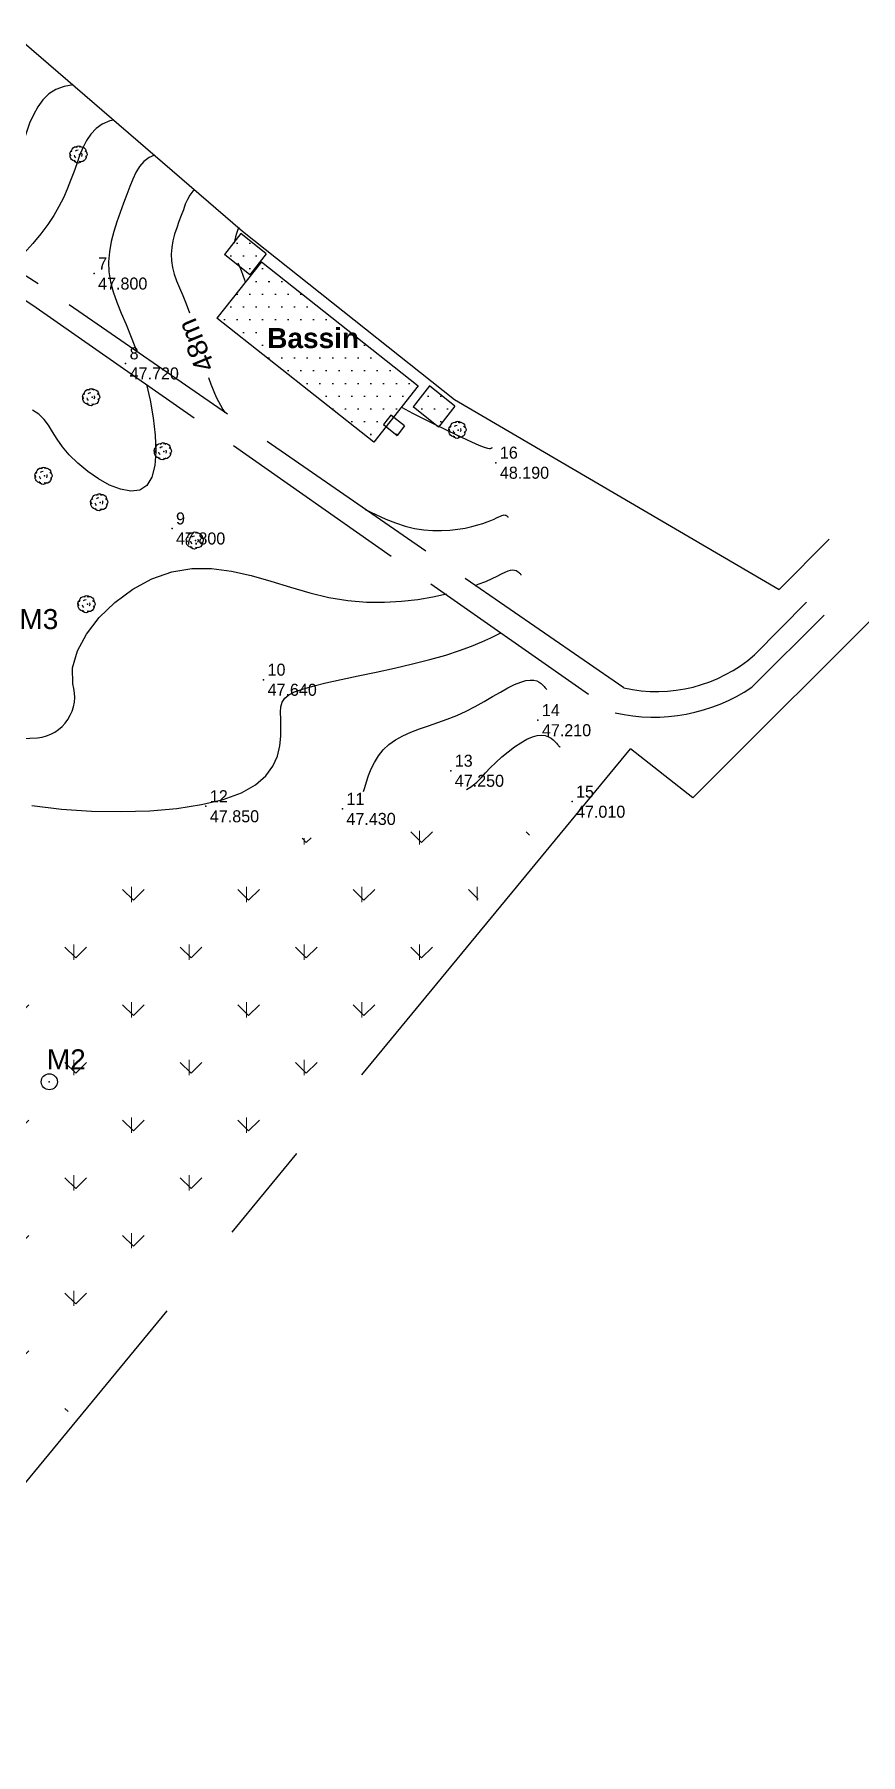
# Model space of a CAD drawing. Header units: metres. Extents: x 64 to 796628, y 142 to 671743.
# Drawn here: x 364463.9 to 364566.9, y 376238.2 to 376452.4 of the extents above; entities that cross this region are included whole.
import ezdxf
from ezdxf.enums import TextEntityAlignment as Align

# ---------------------------------------------------------------- set-up
doc = ezdxf.new("R2010")
doc.units = ezdxf.units.M
doc.header["$LTSCALE"] = 2
doc.linetypes.add('ACAD_ISO02W100', pattern=[15, 12, -3])
doc.linetypes.add('AXES', pattern=[50.8, 31.75, -6.35, 6.35, -6.35])
for name, color, linetype in [('Arbres', 100, 'Continuous'), ('bassin', 4, 'Continuous'), ('CN_01_00', 32, 'Continuous'), ('CN_02_00', 26, 'Continuous'), ('piste', 7, 'ACAD_ISO02W100'), ('pointopo', 1, 'Continuous'), ('TopoAlt', 32, 'Continuous'), ('TOPOJIS', 32, 'Continuous'), ('TopoMat', 7, 'Continuous'), ('toponymie', 7, 'Continuous')]:
    doc.layers.add(name, color=color, linetype=linetype)
doc.layers.add('Espace Vert', color=3, linetype='Continuous', lineweight=5)
doc.layers.add('limite zone', color=7, linetype='AXES', lineweight=25)

# ---------------------------------------------------------------- blocks, each defined once
blk = doc.blocks.new('A$C79051592')
blk.add_point((0, 0))
blk = doc.blocks.new('ARBRE')
blk.add_point((364420.31, 376331.7))
at = {"layer": 'Arbres'}
for p, q in [((364419.34, 376332.21), (364419.41, 376332.39)), ((364419.41, 376332.39), (364419.54, 376332.54)), ((364419.54, 376332.54), (364419.71, 376332.65)), ((364419.71, 376332.65), (364419.89, 376332.67)), ((364419.84, 376332.16), (364419.99, 376332.25)), ((364419.88, 376332.6), (364420.03, 376332.74)), ((364419.89, 376332.67), (364420.09, 376332.67)), ((364419.99, 376332.25), (364420.16, 376332.29)), ((364420.03, 376332.74), (364420.22, 376332.79)), ((364420.22, 376332.79), (364420.41, 376332.74)), ((364420.3, 376332.65), (364420.46, 376332.69)), ((364420.41, 376332.74), (364420.55, 376332.57)), ((364420.46, 376332.69), (364420.64, 376332.66)), ((364420.64, 376332.66), (364420.81, 376332.6)), ((364420.81, 376332.6), (364420.95, 376332.5)), ((364420.95, 376332.5), (364421.06, 376332.35)), ((364421.06, 376332.35), (364421.12, 376332.19)), ((364419.13, 376331.78), (364419.16, 376331.96)), ((364419.2, 376331.63), (364419.13, 376331.78)), ((364419.16, 376331.96), (364419.26, 376332.11)), ((364419.16, 376331.6), (364419.21, 376331.79)), ((364419.17, 376331.4), (364419.16, 376331.6)), ((364419.23, 376331.22), (364419.17, 376331.4)), ((364419.3, 376331.5), (364419.2, 376331.63)), ((364419.34, 376331.07), (364419.23, 376331.22)), ((364419.26, 376332.11), (364419.4, 376332.2)), ((364419.33, 376332.02), (364419.34, 376332.21)), ((364419.49, 376330.94), (364419.34, 376331.07)), ((364419.69, 376330.86), (364419.49, 376330.94)), ((364419.78, 376330.79), (364419.67, 376330.99)), ((364419.87, 376330.83), (364419.69, 376330.86)), ((364419.76, 376331.45), (364419.7, 376331.61)), ((364419.88, 376331.31), (364419.76, 376331.45)), ((364419.96, 376330.67), (364419.78, 376330.79)), ((364420.19, 376330.64), (364419.96, 376330.67)), ((364420.39, 376330.71), (364420.19, 376330.64)), ((364420.51, 376330.79), (364420.29, 376330.83)), ((364420.55, 376330.87), (364420.39, 376330.71)), ((364420.72, 376330.82), (364420.51, 376330.79)), ((364420.62, 376331.65), (364420.55, 376331.47)), ((364420.59, 376331.87), (364420.62, 376331.65)), ((364420.92, 376330.94), (364420.72, 376330.82)), ((364421.07, 376331.12), (364420.92, 376330.94)), ((364420.97, 376332.18), (364421.15, 376332.06)), ((364421.2, 376331.5), (364421.05, 376331.36)), ((364421.14, 376331.33), (364421.07, 376331.12)), ((364421.12, 376332.19), (364421.13, 376332.02)), ((364421.13, 376331.56), (364421.14, 376331.33)), ((364421.15, 376332.06), (364421.25, 376331.88)), ((364421.27, 376331.68), (364421.2, 376331.5)), ((364421.25, 376331.88), (364421.27, 376331.68))]:
    blk.add_line(p, q, dxfattribs=at)
at = {"layer": 'TopoMat'}
blk.add_blockref('A$C79051592', (364420.31, 376331.7), dxfattribs=at)
blk = doc.blocks.new('TCPOINT')
at = {"color": 0}
blk.add_point((0, 0), dxfattribs=at)
at = {"layer": 'TopoAlt'}
blk.add_attdef('ALT', text='', height=1.5, dxfattribs=at).set_placement((0.5, -0.5), align=Align.TOP_LEFT)
at = {"layer": 'TopoMat'}
blk.add_attdef('MAT', (0.5, 0.5), '', height=1.5, dxfattribs=at)

msp = doc.modelspace()

# ---------------------------------------------------------------- hatches: boundary and pattern name
at = {"layer": 'bassin'}
h = msp.add_hatch(dxfattribs=at)
h.set_pattern_fill('DOTS', color=256, scale=2, style=0)
h.paths.add_polyline_path([(364492.24, 376424.07), (364511.75, 376408.63), (364506.26, 376401.61), (364486.67, 376417.07)])
h.paths.add_polyline_path([(364490.8, 376422.46), (364487.64, 376425.01), (364489.66, 376427.63), (364492.82, 376425.08)])
edge = h.paths.add_edge_path(flags=17)
edge.add_line((364510.08, 376403.64), (364508.38, 376404.99))
edge.add_line((364510.08, 376403.64), (364509.14, 376402.46))
edge.add_line((364507.44, 376403.81), (364509.13, 376402.45))
edge.add_line((364508.38, 376404.99), (364507.44, 376403.81))
h.paths.add_polyline_path([(364492.33, 376416.46), (364504.54, 376416.46), (364504.54, 376412.67), (364492.33, 376412.67)], flags=24)
h = msp.add_hatch(dxfattribs=at)
h.set_pattern_fill('DOTS', color=256, style=0)
h.paths.add_polyline_path([(364492.24, 376424.07), (364511.75, 376408.63), (364506.26, 376401.61), (364486.67, 376417.07)])
h.paths.add_polyline_path([(364490.8, 376422.46), (364487.64, 376425.01), (364489.66, 376427.63), (364492.82, 376425.08)])
edge = h.paths.add_edge_path(flags=17)
edge.add_line((364510.08, 376403.64), (364508.38, 376404.99))
edge.add_line((364510.08, 376403.64), (364509.14, 376402.46))
edge.add_line((364507.44, 376403.81), (364509.13, 376402.45))
edge.add_line((364508.38, 376404.99), (364507.44, 376403.81))
h.paths.add_polyline_path([(364492.33, 376416.46), (364504.54, 376416.46), (364504.54, 376412.67), (364492.33, 376412.67)], flags=24)
h = msp.add_hatch(dxfattribs=at)
h.set_pattern_fill('DOTS', color=256, style=0)
h.paths.add_polyline_path([(364514.31, 376403.49), (364511.15, 376406.04), (364513.17, 376408.66), (364516.33, 376406.11)])
h.paths.add_polyline_path([(364490.8, 376422.46), (364487.64, 376425.01), (364489.66, 376427.63), (364492.82, 376425.08)])
edge = h.paths.add_edge_path()
edge.add_line((364507.44, 376403.81), (364509.13, 376402.45))
edge.add_line((364510.08, 376403.64), (364509.14, 376402.46))
edge.add_line((364510.08, 376403.64), (364508.38, 376404.99))
edge.add_line((364508.38, 376404.99), (364507.44, 376403.81))
at = {"layer": 'Espace Vert'}
h = msp.add_hatch(dxfattribs=at)
h.set_pattern_fill('GRASS', color=256, scale=0.4, style=0)
h.set_pattern_definition([(90, (0, 0), (-7.1842, 7.1842), [1.905, -12.4634]), (45, (0, 0), (-7.1842049, 7.1842049), [1.905, -8.255]), (135, (0, 0), (-7.1842049, -7.1842049), [1.905, -8.255])])
h.paths.add_polyline_path([(364422.9, 376239.89), (364433.81, 376255.05), (364433.81, 376273.25), (364453.79, 376281.48), (364443.89, 376315.62), (364443.89, 376322.78), (364477.93, 376351.07), (364526.81, 376354.13), (364433.92, 376238.16)])

# ---------------------------------------------------------------- linework, layer by layer
at = {"layer": 'bassin'}
for p, q in [((364489.66, 376427.63), (364487.64, 376425.01)), ((364489.66, 376427.63), (364487.64, 376425.01)), ((364489.66, 376427.63), (364487.64, 376425.01)), ((364492.82, 376425.08), (364489.66, 376427.63)), ((364492.82, 376425.08), (364489.66, 376427.63)), ((364492.82, 376425.08), (364489.66, 376427.63)), ((364490.8, 376422.46), (364487.64, 376425.01)), ((364490.8, 376422.46), (364487.64, 376425.01)), ((364490.8, 376422.46), (364487.64, 376425.01)), ((364492.82, 376425.08), (364490.8, 376422.46)), ((364492.82, 376425.08), (364490.8, 376422.46)), ((364492.82, 376425.08), (364490.8, 376422.46)), ((364492.24, 376424.07), (364486.67, 376417.07)), ((364492.24, 376424.07), (364486.67, 376417.07)), ((364492.24, 376424.07), (364486.67, 376417.07)), ((364492.24, 376424.07), (364511.75, 376408.63)), ((364492.24, 376424.07), (364511.75, 376408.63)), ((364492.24, 376424.07), (364511.75, 376408.63)), ((364506.26, 376401.61), (364486.67, 376417.07)), ((364506.26, 376401.61), (364486.67, 376417.07)), ((364506.26, 376401.61), (364486.67, 376417.07)), ((364511.75, 376408.63), (364506.26, 376401.61)), ((364511.75, 376408.63), (364506.26, 376401.61)), ((364511.75, 376408.63), (364506.26, 376401.61)), ((364513.17, 376408.66), (364511.15, 376406.04)), ((364513.17, 376408.66), (364511.15, 376406.04)), ((364513.17, 376408.66), (364511.15, 376406.04)), ((364516.33, 376406.11), (364513.17, 376408.66)), ((364516.33, 376406.11), (364513.17, 376408.66)), ((364516.33, 376406.11), (364513.17, 376408.66)), ((364514.31, 376403.49), (364511.15, 376406.04)), ((364514.31, 376403.49), (364511.15, 376406.04)), ((364514.31, 376403.49), (364511.15, 376406.04)), ((364516.33, 376406.11), (364514.31, 376403.49)), ((364516.33, 376406.11), (364514.31, 376403.49)), ((364516.33, 376406.11), (364514.31, 376403.49)), ((364508.38, 376404.99), (364507.44, 376403.81)), ((364508.38, 376404.99), (364507.44, 376403.81)), ((364508.38, 376404.99), (364507.44, 376403.81)), ((364507.44, 376403.81), (364509.13, 376402.45)), ((364507.44, 376403.81), (364509.13, 376402.45)), ((364507.44, 376403.81), (364509.13, 376402.45)), ((364510.08, 376403.64), (364508.38, 376404.99)), ((364510.08, 376403.64), (364508.38, 376404.99)), ((364510.08, 376403.64), (364508.38, 376404.99)), ((364510.08, 376403.64), (364509.14, 376402.46)), ((364510.08, 376403.64), (364509.14, 376402.46)), ((364510.08, 376403.64), (364509.14, 376402.46)), ((364562.98, 376389.54), (364562.98, 376389.54)), ((364562.98, 376389.54), (364562.98, 376389.54)), ((364562.98, 376389.54), (364562.98, 376389.54))]:
    msp.add_line(p, q, dxfattribs=at)
at = {"layer": 'CN_01_00'}
for p, q in [((364477.92, 376408.8, 47.8), (364478.36, 376406.86, 47.8)), ((364477.92, 376408.8, 47.8), (364478.36, 376406.86, 47.8)), ((364477.92, 376408.8, 47.8), (364478.36, 376406.86, 47.8)), ((364464.5, 376405.1, 47.8), (364463.7, 376405.6, 47.8)), ((364464.5, 376405.1, 47.8), (364463.7, 376405.6, 47.8)), ((364464.5, 376405.1, 47.8), (364463.7, 376405.6, 47.8)), ((364465.14, 376404.47, 47.8), (364464.5, 376405.1, 47.8)), ((364465.14, 376404.47, 47.8), (364464.5, 376405.1, 47.8)), ((364465.14, 376404.47, 47.8), (364464.5, 376405.1, 47.8)), ((364478.36, 376406.86, 47.8), (364478.74, 376404.64, 47.8)), ((364478.36, 376406.86, 47.8), (364478.74, 376404.64, 47.8)), ((364478.36, 376406.86, 47.8), (364478.74, 376404.64, 47.8)), ((364465.69, 376403.74, 47.8), (364465.14, 376404.47, 47.8)), ((364465.69, 376403.74, 47.8), (364465.14, 376404.47, 47.8)), ((364465.69, 376403.74, 47.8), (364465.14, 376404.47, 47.8)), ((364466.21, 376402.92, 47.8), (364465.69, 376403.74, 47.8)), ((364466.21, 376402.92, 47.8), (364465.69, 376403.74, 47.8)), ((364466.21, 376402.92, 47.8), (364465.69, 376403.74, 47.8)), ((364478.74, 376404.64, 47.8), (364478.99, 376402.49, 47.8)), ((364478.74, 376404.64, 47.8), (364478.99, 376402.49, 47.8)), ((364478.74, 376404.64, 47.8), (364478.99, 376402.49, 47.8)), ((364466.77, 376402.01, 47.8), (364466.21, 376402.92, 47.8)), ((364466.77, 376402.01, 47.8), (364466.21, 376402.92, 47.8)), ((364466.77, 376402.01, 47.8), (364466.21, 376402.92, 47.8)), ((364467.43, 376401.05, 47.8), (364466.77, 376402.01, 47.8)), ((364467.43, 376401.05, 47.8), (364466.77, 376402.01, 47.8)), ((364467.43, 376401.05, 47.8), (364466.77, 376402.01, 47.8)), ((364468.27, 376400.03, 47.8), (364467.43, 376401.05, 47.8)), ((364468.27, 376400.03, 47.8), (364467.43, 376401.05, 47.8)), ((364468.27, 376400.03, 47.8), (364467.43, 376401.05, 47.8)), ((364478.99, 376402.49, 47.8), (364479.07, 376400.48, 47.8)), ((364478.99, 376402.49, 47.8), (364479.07, 376400.48, 47.8)), ((364478.99, 376402.49, 47.8), (364479.07, 376400.48, 47.8)), ((364469.34, 376398.99, 47.8), (364468.27, 376400.03, 47.8)), ((364469.34, 376398.99, 47.8), (364468.27, 376400.03, 47.8)), ((364469.34, 376398.99, 47.8), (364468.27, 376400.03, 47.8)), ((364470.58, 376397.97, 47.8), (364469.34, 376398.99, 47.8)), ((364470.58, 376397.97, 47.8), (364469.34, 376398.99, 47.8)), ((364470.58, 376397.97, 47.8), (364469.34, 376398.99, 47.8)), ((364478.94, 376398.71, 47.8), (364478.59, 376397.26, 47.8)), ((364478.94, 376398.71, 47.8), (364478.59, 376397.26, 47.8)), ((364478.94, 376398.71, 47.8), (364478.59, 376397.26, 47.8)), ((364479.07, 376400.48, 47.8), (364478.94, 376398.71, 47.8)), ((364479.07, 376400.48, 47.8), (364478.94, 376398.71, 47.8)), ((364479.07, 376400.48, 47.8), (364478.94, 376398.71, 47.8)), ((364471.93, 376397.05, 47.8), (364470.58, 376397.97, 47.8)), ((364471.93, 376397.05, 47.8), (364470.58, 376397.97, 47.8)), ((364471.93, 376397.05, 47.8), (364470.58, 376397.97, 47.8)), ((364473.32, 376396.29, 47.8), (364471.93, 376397.05, 47.8)), ((364473.32, 376396.29, 47.8), (364471.93, 376397.05, 47.8)), ((364473.32, 376396.29, 47.8), (364471.93, 376397.05, 47.8)), ((364478.59, 376397.26, 47.8), (364477.97, 376396.23, 47.8)), ((364478.59, 376397.26, 47.8), (364477.97, 376396.23, 47.8)), ((364478.59, 376397.26, 47.8), (364477.97, 376396.23, 47.8)), ((364474.68, 376395.76, 47.8), (364473.32, 376396.29, 47.8)), ((364474.68, 376395.76, 47.8), (364473.32, 376396.29, 47.8)), ((364474.68, 376395.76, 47.8), (364473.32, 376396.29, 47.8)), ((364475.96, 376395.53, 47.8), (364474.68, 376395.76, 47.8)), ((364475.96, 376395.53, 47.8), (364474.68, 376395.76, 47.8)), ((364475.96, 376395.53, 47.8), (364474.68, 376395.76, 47.8)), ((364477.08, 376395.66, 47.8), (364475.96, 376395.53, 47.8)), ((364477.08, 376395.66, 47.8), (364475.96, 376395.53, 47.8)), ((364477.08, 376395.66, 47.8), (364475.96, 376395.53, 47.8)), ((364477.97, 376396.23, 47.8), (364477.08, 376395.66, 47.8)), ((364477.97, 376396.23, 47.8), (364477.08, 376395.66, 47.8)), ((364477.97, 376396.23, 47.8), (364477.08, 376395.66, 47.8)), ((364481.06, 376385.49, 47.8), (364483.55, 376385.9, 47.8)), ((364481.06, 376385.49, 47.8), (364483.55, 376385.9, 47.8)), ((364481.06, 376385.49, 47.8), (364483.55, 376385.9, 47.8)), ((364483.55, 376385.9, 47.8), (364486.03, 376385.89, 47.8)), ((364483.55, 376385.9, 47.8), (364486.03, 376385.89, 47.8)), ((364483.55, 376385.9, 47.8), (364486.03, 376385.89, 47.8)), ((364486.03, 376385.89, 47.8), (364488.51, 376385.57, 47.8)), ((364486.03, 376385.89, 47.8), (364488.51, 376385.57, 47.8)), ((364486.03, 376385.89, 47.8), (364488.51, 376385.57, 47.8)), ((364476.19, 376383.3, 47.8), (364478.58, 376384.6, 47.8)), ((364476.19, 376383.3, 47.8), (364478.58, 376384.6, 47.8)), ((364476.19, 376383.3, 47.8), (364478.58, 376384.6, 47.8)), ((364478.58, 376384.6, 47.8), (364481.06, 376385.49, 47.8)), ((364478.58, 376384.6, 47.8), (364481.06, 376385.49, 47.8)), ((364478.58, 376384.6, 47.8), (364481.06, 376385.49, 47.8)), ((364488.51, 376385.57, 47.8), (364490.97, 376385.01, 47.8)), ((364488.51, 376385.57, 47.8), (364490.97, 376385.01, 47.8)), ((364488.51, 376385.57, 47.8), (364490.97, 376385.01, 47.8)), ((364490.97, 376385.01, 47.8), (364493.42, 376384.31, 47.8)), ((364490.97, 376385.01, 47.8), (364493.42, 376384.31, 47.8)), ((364490.97, 376385.01, 47.8), (364493.42, 376384.31, 47.8)), ((364493.42, 376384.31, 47.8), (364495.85, 376383.56, 47.8)), ((364493.42, 376384.31, 47.8), (364495.85, 376383.56, 47.8)), ((364493.42, 376384.31, 47.8), (364495.85, 376383.56, 47.8)), ((364472.03, 376379.78, 47.8), (364473.98, 376381.66, 47.8)), ((364472.03, 376379.78, 47.8), (364473.98, 376381.66, 47.8)), ((364472.03, 376379.78, 47.8), (364473.98, 376381.66, 47.8)), ((364473.98, 376381.66, 47.8), (364476.19, 376383.3, 47.8)), ((364473.98, 376381.66, 47.8), (364476.19, 376383.3, 47.8)), ((364473.98, 376381.66, 47.8), (364476.19, 376383.3, 47.8)), ((364495.85, 376383.56, 47.8), (364498.26, 376382.85, 47.8)), ((364495.85, 376383.56, 47.8), (364498.26, 376382.85, 47.8)), ((364495.85, 376383.56, 47.8), (364498.26, 376382.85, 47.8)), ((364498.26, 376382.85, 47.8), (364500.65, 376382.27, 47.8)), ((364498.26, 376382.85, 47.8), (364500.65, 376382.27, 47.8)), ((364498.26, 376382.85, 47.8), (364500.65, 376382.27, 47.8)), ((364500.65, 376382.27, 47.8), (364503.01, 376381.9, 47.8)), ((364500.65, 376382.27, 47.8), (364503.01, 376381.9, 47.8)), ((364500.65, 376382.27, 47.8), (364503.01, 376381.9, 47.8)), ((364503.01, 376381.9, 47.8), (364505.32, 376381.71, 47.8)), ((364503.01, 376381.9, 47.8), (364505.32, 376381.71, 47.8)), ((364503.01, 376381.9, 47.8), (364505.32, 376381.71, 47.8)), ((364505.32, 376381.71, 47.8), (364507.56, 376381.7, 47.8)), ((364505.32, 376381.71, 47.8), (364507.56, 376381.7, 47.8)), ((364505.32, 376381.71, 47.8), (364507.56, 376381.7, 47.8)), ((364507.56, 376381.7, 47.8), (364509.7, 376381.82, 47.8)), ((364507.56, 376381.7, 47.8), (364509.7, 376381.82, 47.8)), ((364507.56, 376381.7, 47.8), (364509.7, 376381.82, 47.8)), ((364509.7, 376381.82, 47.8), (364511.72, 376382.05, 47.8)), ((364509.7, 376381.82, 47.8), (364511.72, 376382.05, 47.8)), ((364509.7, 376381.82, 47.8), (364511.72, 376382.05, 47.8)), ((364511.72, 376382.05, 47.8), (364513.6, 376382.37, 47.8)), ((364511.72, 376382.05, 47.8), (364513.6, 376382.37, 47.8)), ((364511.72, 376382.05, 47.8), (364513.6, 376382.37, 47.8)), ((364513.6, 376382.37, 47.8), (364515.3, 376382.74, 47.8)), ((364513.6, 376382.37, 47.8), (364515.3, 376382.74, 47.8)), ((364513.6, 376382.37, 47.8), (364515.3, 376382.74, 47.8)), ((364470.44, 376377.73, 47.8), (364472.03, 376379.78, 47.8)), ((364470.44, 376377.73, 47.8), (364472.03, 376379.78, 47.8)), ((364470.44, 376377.73, 47.8), (364472.03, 376379.78, 47.8)), ((364469.3, 376375.62, 47.8), (364470.44, 376377.73, 47.8)), ((364469.3, 376375.62, 47.8), (364470.44, 376377.73, 47.8)), ((364469.3, 376375.62, 47.8), (364470.44, 376377.73, 47.8)), ((364468.7, 376373.51, 47.8), (364469.3, 376375.62, 47.8)), ((364468.7, 376373.51, 47.8), (364469.3, 376375.62, 47.8)), ((364468.7, 376373.51, 47.8), (364469.3, 376375.62, 47.8)), ((364468.73, 376371.51, 47.8), (364468.7, 376373.51, 47.8)), ((364468.73, 376371.51, 47.8), (364468.7, 376373.51, 47.8)), ((364468.73, 376371.51, 47.8), (364468.7, 376373.51, 47.8))]:
    msp.add_line(p, q, dxfattribs=at)
at = {"layer": 'CN_01_00', "flags": 128}
for points, elevation in [([(364468.78, 376446.14), (364467.65, 376445.94), (364466.63, 376445.57), (364465.75, 376445), (364465, 376444.26), (364464.36, 376443.39), (364463.82, 376442.41), (364463.35, 376441.35), (364462.94, 376440.25), (364462.57, 376439.15), (364462.21, 376438.07), (364461.85, 376437.04), (364461.47, 376436.05), (364461.05, 376435.08), (364460.56, 376434.13), (364459.98, 376433.17), (364459.31, 376432.19), (364458.5, 376431.17), (364457.54, 376430.1), (364456.43, 376428.97), (364455.19, 376427.79), (364454.56, 376427.22)], 47.4), ([(364468.78, 376446.14), (364467.65, 376445.94), (364466.63, 376445.57), (364465.75, 376445), (364465, 376444.26), (364464.36, 376443.39), (364463.82, 376442.41), (364463.35, 376441.35), (364462.94, 376440.25), (364462.57, 376439.15), (364462.21, 376438.07), (364461.85, 376437.04), (364461.47, 376436.05), (364461.05, 376435.08), (364460.56, 376434.13), (364459.98, 376433.17), (364459.31, 376432.19), (364458.5, 376431.17), (364457.54, 376430.1), (364456.43, 376428.97), (364455.19, 376427.79), (364454.56, 376427.22)], 47.4), ([(364468.78, 376446.14), (364467.65, 376445.94), (364466.63, 376445.57), (364465.75, 376445), (364465, 376444.26), (364464.36, 376443.39), (364463.82, 376442.41), (364463.35, 376441.35), (364462.94, 376440.25), (364462.57, 376439.15), (364462.21, 376438.07), (364461.85, 376437.04), (364461.47, 376436.05), (364461.05, 376435.08), (364460.56, 376434.13), (364459.98, 376433.17), (364459.31, 376432.19), (364458.5, 376431.17), (364457.54, 376430.1), (364456.43, 376428.97), (364455.19, 376427.79), (364454.56, 376427.22)], 47.4), ([(364473.86, 376441.73), (364473.35, 376441.63), (364472.4, 376441.23), (364471.62, 376440.68), (364470.97, 376439.99), (364470.43, 376439.19), (364469.97, 376438.29), (364469.57, 376437.32), (364469.21, 376436.31), (364468.84, 376435.26), (364468.45, 376434.21), (364468.03, 376433.15), (364467.55, 376432.07), (364466.99, 376430.98), (364466.35, 376429.86), (364465.61, 376428.73), (364464.75, 376427.56), (364463.75, 376426.37), (364462.61, 376425.14), (364461.37, 376423.9), (364461, 376423.55)], 47.6), ([(364473.86, 376441.73), (364473.35, 376441.63), (364472.4, 376441.23), (364471.62, 376440.68), (364470.97, 376439.99), (364470.43, 376439.19), (364469.97, 376438.29), (364469.57, 376437.32), (364469.21, 376436.31), (364468.84, 376435.26), (364468.45, 376434.21), (364468.03, 376433.15), (364467.55, 376432.07), (364466.99, 376430.98), (364466.35, 376429.86), (364465.61, 376428.73), (364464.75, 376427.56), (364463.75, 376426.37), (364462.61, 376425.14), (364461.37, 376423.9), (364461, 376423.55)], 47.6), ([(364473.86, 376441.73), (364473.35, 376441.63), (364472.4, 376441.23), (364471.62, 376440.68), (364470.97, 376439.99), (364470.43, 376439.19), (364469.97, 376438.29), (364469.57, 376437.32), (364469.21, 376436.31), (364468.84, 376435.26), (364468.45, 376434.21), (364468.03, 376433.15), (364467.55, 376432.07), (364466.99, 376430.98), (364466.35, 376429.86), (364465.61, 376428.73), (364464.75, 376427.56), (364463.75, 376426.37), (364462.61, 376425.14), (364461.37, 376423.9), (364461, 376423.55)], 47.6), ([(364478.89, 376437.39), (364478.23, 376437.1), (364477.57, 376436.59), (364477.04, 376435.97), (364476.59, 376435.23), (364476.21, 376434.39), (364475.85, 376433.47), (364475.47, 376432.46), (364475.06, 376431.38), (364474.64, 376430.25), (364474.22, 376429.07), (364473.84, 376427.85), (364473.52, 376426.6), (364473.29, 376425.35), (364473.18, 376424.09), (364473.21, 376422.83), (364473.41, 376421.6), (364473.75, 376420.35), (364474.21, 376419.06), (364474.76, 376417.71), (364475.37, 376416.27), (364476.01, 376414.71), (364476.66, 376413), (364476.67, 376412.94)], 47.8), ([(364478.89, 376437.39), (364478.23, 376437.1), (364477.57, 376436.59), (364477.04, 376435.97), (364476.59, 376435.23), (364476.21, 376434.39), (364475.85, 376433.47), (364475.47, 376432.46), (364475.06, 376431.38), (364474.64, 376430.25), (364474.22, 376429.07), (364473.84, 376427.85), (364473.52, 376426.6), (364473.29, 376425.35), (364473.18, 376424.09), (364473.21, 376422.83), (364473.41, 376421.6), (364473.75, 376420.35), (364474.21, 376419.06), (364474.76, 376417.71), (364475.37, 376416.27), (364476.01, 376414.71), (364476.66, 376413), (364476.67, 376412.94)], 47.8), ([(364478.89, 376437.39), (364478.23, 376437.1), (364477.57, 376436.59), (364477.04, 376435.97), (364476.59, 376435.23), (364476.21, 376434.39), (364475.85, 376433.47), (364475.47, 376432.46), (364475.06, 376431.38), (364474.64, 376430.25), (364474.22, 376429.07), (364473.84, 376427.85), (364473.52, 376426.6), (364473.29, 376425.35), (364473.18, 376424.09), (364473.21, 376422.83), (364473.41, 376421.6), (364473.75, 376420.35), (364474.21, 376419.06), (364474.76, 376417.71), (364475.37, 376416.27), (364476.01, 376414.71), (364476.66, 376413), (364476.67, 376412.94)], 47.8), ([(364489.41, 376428.36), (364489.27, 376427.99), (364489.13, 376427.61), (364489.01, 376427.22), (364488.91, 376426.82), (364488.84, 376426.41)], 48.2), ([(364489.41, 376428.36), (364489.27, 376427.99), (364489.13, 376427.61), (364489.01, 376427.22), (364488.91, 376426.82), (364488.84, 376426.41)], 48.2), ([(364489.41, 376428.36), (364489.27, 376427.99), (364489.13, 376427.61), (364489.01, 376427.22), (364488.91, 376426.82), (364488.84, 376426.41)], 48.2), ([(364489.31, 376423.95), (364489.5, 376423.49), (364489.71, 376422.99), (364489.92, 376422.44), (364490.12, 376421.83), (364490.21, 376421.52)], 48.2), ([(364489.31, 376423.95), (364489.5, 376423.49), (364489.71, 376422.99), (364489.92, 376422.44), (364490.12, 376421.83), (364490.21, 376421.52)], 48.2), ([(364489.31, 376423.95), (364489.5, 376423.49), (364489.71, 376422.99), (364489.92, 376422.44), (364490.12, 376421.83), (364490.21, 376421.52)], 48.2), ([(364509.67, 376405.97), (364511.08, 376405.23), (364513.46, 376404.03), (364515.51, 376403.02), (364517.16, 376402.24), (364518.41, 376401.66), (364519.34, 376401.27), (364519.99, 376401.02), (364520.41, 376400.88), (364520.66, 376400.84), (364520.79, 376400.84), (364520.85, 376400.87), (364520.9, 376400.9), (364520.93, 376400.92), (364520.96, 376400.93), (364520.97, 376400.94), (364520.98, 376400.95), (364520.99, 376400.95), (364520.99, 376400.95), (364520.99, 376400.95)], 48.2), ([(364509.67, 376405.97), (364511.08, 376405.23), (364513.46, 376404.03), (364515.51, 376403.02), (364517.16, 376402.24), (364518.41, 376401.66), (364519.34, 376401.27), (364519.99, 376401.02), (364520.41, 376400.88), (364520.66, 376400.84), (364520.79, 376400.84), (364520.85, 376400.87), (364520.9, 376400.9), (364520.93, 376400.92), (364520.96, 376400.93), (364520.97, 376400.94), (364520.98, 376400.95), (364520.99, 376400.95), (364520.99, 376400.95), (364520.99, 376400.95)], 48.2), ([(364509.67, 376405.97), (364511.08, 376405.23), (364513.46, 376404.03), (364515.51, 376403.02), (364517.16, 376402.24), (364518.41, 376401.66), (364519.34, 376401.27), (364519.99, 376401.02), (364520.41, 376400.88), (364520.66, 376400.84), (364520.79, 376400.84), (364520.85, 376400.87), (364520.9, 376400.9), (364520.93, 376400.92), (364520.96, 376400.93), (364520.97, 376400.94), (364520.98, 376400.95), (364520.99, 376400.95), (364520.99, 376400.95), (364520.99, 376400.95)], 48.2), ([(364518.88, 376383.79), (364519.24, 376383.92), (364520.18, 376384.29), (364520.97, 376384.64), (364521.62, 376384.95), (364522.16, 376385.21), (364522.6, 376385.43), (364522.97, 376385.58), (364523.29, 376385.67), (364523.56, 376385.71), (364523.78, 376385.69), (364523.97, 376385.65), (364524.12, 376385.57), (364524.24, 376385.49), (364524.34, 376385.4), (364524.41, 376385.31), (364524.47, 376385.25), (364524.51, 376385.2), (364524.54, 376385.16), (364524.56, 376385.14), (364524.58, 376385.13), (364524.58, 376385.12), (364524.59, 376385.12), (364524.59, 376385.12)], 47.8), ([(364518.88, 376383.79), (364519.24, 376383.92), (364520.18, 376384.29), (364520.97, 376384.64), (364521.62, 376384.95), (364522.16, 376385.21), (364522.6, 376385.43), (364522.97, 376385.58), (364523.29, 376385.67), (364523.56, 376385.71), (364523.78, 376385.69), (364523.97, 376385.65), (364524.12, 376385.57), (364524.24, 376385.49), (364524.34, 376385.4), (364524.41, 376385.31), (364524.47, 376385.25), (364524.51, 376385.2), (364524.54, 376385.16), (364524.56, 376385.14), (364524.58, 376385.13), (364524.58, 376385.12), (364524.59, 376385.12), (364524.59, 376385.12)], 47.8), ([(364518.88, 376383.79), (364519.24, 376383.92), (364520.18, 376384.29), (364520.97, 376384.64), (364521.62, 376384.95), (364522.16, 376385.21), (364522.6, 376385.43), (364522.97, 376385.58), (364523.29, 376385.67), (364523.56, 376385.71), (364523.78, 376385.69), (364523.97, 376385.65), (364524.12, 376385.57), (364524.24, 376385.49), (364524.34, 376385.4), (364524.41, 376385.31), (364524.47, 376385.25), (364524.51, 376385.2), (364524.54, 376385.16), (364524.56, 376385.14), (364524.58, 376385.13), (364524.58, 376385.12), (364524.59, 376385.12), (364524.59, 376385.12)], 47.8), ([(364463.64, 376356.37), (364467.33, 376355.93), (364471.05, 376355.68), (364474.75, 376355.61), (364478.32, 376355.72), (364481.68, 376356.01), (364484.76, 376356.48), (364487.48, 376357.13), (364489.74, 376357.95), (364491.49, 376358.94), (364492.77, 376360.07), (364493.66, 376361.28), (364494.23, 376362.53), (364494.54, 376363.79), (364494.66, 376365.01), (364494.67, 376366.14), (364494.64, 376367.14), (364494.62, 376367.99), (364494.67, 376368.68), (364494.83, 376369.26), (364495.13, 376369.74), (364495.63, 376370.16), (364496.35, 376370.53), (364497.34, 376370.88), (364498.64, 376371.24), (364500.28, 376371.64), (364502.19, 376372.06), (364504.3, 376372.51), (364506.54, 376372.99), (364508.82, 376373.49), (364511.07, 376374.01), (364513.23, 376374.55), (364515.2, 376375.1), (364516.93, 376375.66), (364518.43, 376376.21), (364519.72, 376376.75), (364520.82, 376377.25), (364521.75, 376377.71), (364522.08, 376377.88)], 47.6), ([(364463.64, 376356.37), (364467.33, 376355.93), (364471.05, 376355.68), (364474.75, 376355.61), (364478.32, 376355.72), (364481.68, 376356.01), (364484.76, 376356.48), (364487.48, 376357.13), (364489.74, 376357.95), (364491.49, 376358.94), (364492.77, 376360.07), (364493.66, 376361.28), (364494.23, 376362.53), (364494.54, 376363.79), (364494.66, 376365.01), (364494.67, 376366.14), (364494.64, 376367.14), (364494.62, 376367.99), (364494.67, 376368.68), (364494.83, 376369.26), (364495.13, 376369.74), (364495.63, 376370.16), (364496.35, 376370.53), (364497.34, 376370.88), (364498.64, 376371.24), (364500.28, 376371.64), (364502.19, 376372.06), (364504.3, 376372.51), (364506.54, 376372.99), (364508.82, 376373.49), (364511.07, 376374.01), (364513.23, 376374.55), (364515.2, 376375.1), (364516.93, 376375.66), (364518.43, 376376.21), (364519.72, 376376.75), (364520.82, 376377.25), (364521.75, 376377.71), (364522.08, 376377.88)], 47.6), ([(364463.64, 376356.37), (364467.33, 376355.93), (364471.05, 376355.68), (364474.75, 376355.61), (364478.32, 376355.72), (364481.68, 376356.01), (364484.76, 376356.48), (364487.48, 376357.13), (364489.74, 376357.95), (364491.49, 376358.94), (364492.77, 376360.07), (364493.66, 376361.28), (364494.23, 376362.53), (364494.54, 376363.79), (364494.66, 376365.01), (364494.67, 376366.14), (364494.64, 376367.14), (364494.62, 376367.99), (364494.67, 376368.68), (364494.83, 376369.26), (364495.13, 376369.74), (364495.63, 376370.16), (364496.35, 376370.53), (364497.34, 376370.88), (364498.64, 376371.24), (364500.28, 376371.64), (364502.19, 376372.06), (364504.3, 376372.51), (364506.54, 376372.99), (364508.82, 376373.49), (364511.07, 376374.01), (364513.23, 376374.55), (364515.2, 376375.1), (364516.93, 376375.66), (364518.43, 376376.21), (364519.72, 376376.75), (364520.82, 376377.25), (364521.75, 376377.71), (364522.08, 376377.88)], 47.6), ([(364504.96, 376358.13), (364505.1, 376358.63), (364505.31, 376359.34), (364505.58, 376360.11), (364505.92, 376360.92), (364506.33, 376361.74), (364506.83, 376362.54), (364507.42, 376363.29), (364508.12, 376363.97), (364508.94, 376364.55), (364509.86, 376365.05), (364510.86, 376365.5), (364511.93, 376365.9), (364513.05, 376366.29), (364514.21, 376366.69), (364515.39, 376367.12), (364516.57, 376367.6), (364517.74, 376368.14), (364518.88, 376368.72), (364519.98, 376369.33), (364521.04, 376369.93), (364522.03, 376370.5), (364522.96, 376371.01), (364523.79, 376371.44), (364524.54, 376371.75), (364525.18, 376371.93), (364525.72, 376372), (364526.18, 376371.98), (364526.55, 376371.88), (364526.86, 376371.73), (364527.1, 376371.55), (364527.3, 376371.37), (364527.45, 376371.21), (364527.57, 376371.07), (364527.65, 376370.97), (364527.72, 376370.9), (364527.76, 376370.85), (364527.78, 376370.83), (364527.8, 376370.81), (364527.8, 376370.8), (364527.8, 376370.8)], 47.4), ([(364504.96, 376358.13), (364505.1, 376358.63), (364505.31, 376359.34), (364505.58, 376360.11), (364505.92, 376360.92), (364506.33, 376361.74), (364506.83, 376362.54), (364507.42, 376363.29), (364508.12, 376363.97), (364508.94, 376364.55), (364509.86, 376365.05), (364510.86, 376365.5), (364511.93, 376365.9), (364513.05, 376366.29), (364514.21, 376366.69), (364515.39, 376367.12), (364516.57, 376367.6), (364517.74, 376368.14), (364518.88, 376368.72), (364519.98, 376369.33), (364521.04, 376369.93), (364522.03, 376370.5), (364522.96, 376371.01), (364523.79, 376371.44), (364524.54, 376371.75), (364525.18, 376371.93), (364525.72, 376372), (364526.18, 376371.98), (364526.55, 376371.88), (364526.86, 376371.73), (364527.1, 376371.55), (364527.3, 376371.37), (364527.45, 376371.21), (364527.57, 376371.07), (364527.65, 376370.97), (364527.72, 376370.9), (364527.76, 376370.85), (364527.78, 376370.83), (364527.8, 376370.81), (364527.8, 376370.8), (364527.8, 376370.8)], 47.4), ([(364504.96, 376358.13), (364505.1, 376358.63), (364505.31, 376359.34), (364505.58, 376360.11), (364505.92, 376360.92), (364506.33, 376361.74), (364506.83, 376362.54), (364507.42, 376363.29), (364508.12, 376363.97), (364508.94, 376364.55), (364509.86, 376365.05), (364510.86, 376365.5), (364511.93, 376365.9), (364513.05, 376366.29), (364514.21, 376366.69), (364515.39, 376367.12), (364516.57, 376367.6), (364517.74, 376368.14), (364518.88, 376368.72), (364519.98, 376369.33), (364521.04, 376369.93), (364522.03, 376370.5), (364522.96, 376371.01), (364523.79, 376371.44), (364524.54, 376371.75), (364525.18, 376371.93), (364525.72, 376372), (364526.18, 376371.98), (364526.55, 376371.88), (364526.86, 376371.73), (364527.1, 376371.55), (364527.3, 376371.37), (364527.45, 376371.21), (364527.57, 376371.07), (364527.65, 376370.97), (364527.72, 376370.9), (364527.76, 376370.85), (364527.78, 376370.83), (364527.8, 376370.81), (364527.8, 376370.8), (364527.8, 376370.8)], 47.4), ([(364517.77, 376358.37), (364518.43, 376358.73), (364519.09, 376359.26), (364519.61, 376359.82), (364520.14, 376360.42), (364520.74, 376361.07), (364521.43, 376361.74), (364522.18, 376362.42), (364522.97, 376363.06), (364523.77, 376363.66), (364524.56, 376364.19), (364525.31, 376364.62), (364526, 376364.92), (364526.61, 376365.08), (364527.14, 376365.13), (364527.6, 376365.07), (364527.99, 376364.93), (364528.32, 376364.75), (364528.59, 376364.53), (364528.82, 376364.32), (364528.99, 376364.12), (364529.13, 376363.97), (364529.24, 376363.85), (364529.31, 376363.76), (364529.36, 376363.71), (364529.39, 376363.67), (364529.41, 376363.66), (364529.41, 376363.65), (364529.41, 376363.65)], 47.2), ([(364517.77, 376358.37), (364518.43, 376358.73), (364519.09, 376359.26), (364519.61, 376359.82), (364520.14, 376360.42), (364520.74, 376361.07), (364521.43, 376361.74), (364522.18, 376362.42), (364522.97, 376363.06), (364523.77, 376363.66), (364524.56, 376364.19), (364525.31, 376364.62), (364526, 376364.92), (364526.61, 376365.08), (364527.14, 376365.13), (364527.6, 376365.07), (364527.99, 376364.93), (364528.32, 376364.75), (364528.59, 376364.53), (364528.82, 376364.32), (364528.99, 376364.12), (364529.13, 376363.97), (364529.24, 376363.85), (364529.31, 376363.76), (364529.36, 376363.71), (364529.39, 376363.67), (364529.41, 376363.66), (364529.41, 376363.65), (364529.41, 376363.65)], 47.2), ([(364517.77, 376358.37), (364518.43, 376358.73), (364519.09, 376359.26), (364519.61, 376359.82), (364520.14, 376360.42), (364520.74, 376361.07), (364521.43, 376361.74), (364522.18, 376362.42), (364522.97, 376363.06), (364523.77, 376363.66), (364524.56, 376364.19), (364525.31, 376364.62), (364526, 376364.92), (364526.61, 376365.08), (364527.14, 376365.13), (364527.6, 376365.07), (364527.99, 376364.93), (364528.32, 376364.75), (364528.59, 376364.53), (364528.82, 376364.32), (364528.99, 376364.12), (364529.13, 376363.97), (364529.24, 376363.85), (364529.31, 376363.76), (364529.36, 376363.71), (364529.39, 376363.67), (364529.41, 376363.66), (364529.41, 376363.65), (364529.41, 376363.65)], 47.2)]:
    msp.add_lwpolyline(points, dxfattribs=dict(at, elevation=elevation))
at = {"layer": 'CN_01_00'}
for centre, radius, start, end in [((364463.83, 376369.93, 47.8), 5.14, 275.4107, 17.8701), ((364463.83, 376369.93, 47.8), 5.14, 275.4107, 17.8701), ((364463.83, 376369.93, 47.8), 5.14, 275.4107, 17.8701), ((364462.62, 376382.74, 47.8), 18.01, 228.2561, 275.4109), ((364462.62, 376382.74, 47.8), 18.01, 228.2561, 275.4109), ((364462.62, 376382.74, 47.8), 18.01, 228.2561, 275.4109)]:
    msp.add_arc(centre, radius, start, end, dxfattribs=at)
at = {"layer": 'CN_02_00', "elevation": 48, "flags": 128}
for points in [[(364483.93, 376433.04), (364483.7, 376432.87), (364483.31, 376432.4), (364483.01, 376431.86), (364482.75, 376431.25), (364482.51, 376430.58), (364482.23, 376429.87), (364481.95, 376429.12), (364481.68, 376428.34), (364481.42, 376427.53), (364481.21, 376426.71), (364481.06, 376425.88), (364480.99, 376425.05), (364481.01, 376424.22), (364481.14, 376423.4), (364481.37, 376422.57), (364481.67, 376421.73), (364482.03, 376420.83), (364482.43, 376419.88), (364482.86, 376418.85), (364483.28, 376417.74)], [(364483.93, 376433.04), (364483.7, 376432.87), (364483.31, 376432.4), (364483.01, 376431.86), (364482.75, 376431.25), (364482.51, 376430.58), (364482.23, 376429.87), (364481.95, 376429.12), (364481.68, 376428.34), (364481.42, 376427.53), (364481.21, 376426.71), (364481.06, 376425.88), (364480.99, 376425.05), (364481.01, 376424.22), (364481.14, 376423.4), (364481.37, 376422.57), (364481.67, 376421.73), (364482.03, 376420.83), (364482.43, 376419.88), (364482.86, 376418.85), (364483.28, 376417.74)], [(364483.93, 376433.04), (364483.7, 376432.87), (364483.31, 376432.4), (364483.01, 376431.86), (364482.75, 376431.25), (364482.51, 376430.58), (364482.23, 376429.87), (364481.95, 376429.12), (364481.68, 376428.34), (364481.42, 376427.53), (364481.21, 376426.71), (364481.06, 376425.88), (364480.99, 376425.05), (364481.01, 376424.22), (364481.14, 376423.4), (364481.37, 376422.57), (364481.67, 376421.73), (364482.03, 376420.83), (364482.43, 376419.88), (364482.86, 376418.85), (364483.28, 376417.74)], [(364485.65, 376409.66), (364485.93, 376408.85), (364486.61, 376407.25), (364487.44, 376405.7), (364487.69, 376405.33)], [(364485.65, 376409.66), (364485.93, 376408.85), (364486.61, 376407.25), (364487.44, 376405.7), (364487.69, 376405.33)], [(364485.65, 376409.66), (364485.93, 376408.85), (364486.61, 376407.25), (364487.44, 376405.7), (364487.69, 376405.33)], [(364505.16, 376393.24), (364506.48, 376392.61), (364507.74, 376392.04), (364508.96, 376391.56), (364510.15, 376391.18), (364511.32, 376390.89), (364512.47, 376390.7), (364513.59, 376390.61), (364514.68, 376390.61), (364515.73, 376390.67), (364516.71, 376390.78), (364517.62, 376390.93), (364518.46, 376391.11), (364519.2, 376391.31), (364519.83, 376391.5), (364520.38, 376391.69), (364520.83, 376391.87), (364521.22, 376392.04), (364521.53, 376392.19), (364521.8, 376392.32), (364522.01, 376392.42), (364522.19, 376392.5), (364522.35, 376392.54), (364522.48, 376392.56), (364522.59, 376392.55), (364522.68, 376392.53), (364522.75, 376392.49), (364522.81, 376392.45), (364522.86, 376392.41), (364522.89, 376392.37), (364522.92, 376392.34), (364522.94, 376392.31), (364522.96, 376392.3), (364522.97, 376392.28), (364522.97, 376392.28), (364522.98, 376392.27), (364522.98, 376392.27), (364522.98, 376392.27)], [(364505.16, 376393.24), (364506.48, 376392.61), (364507.74, 376392.04), (364508.96, 376391.56), (364510.15, 376391.18), (364511.32, 376390.89), (364512.47, 376390.7), (364513.59, 376390.61), (364514.68, 376390.61), (364515.73, 376390.67), (364516.71, 376390.78), (364517.62, 376390.93), (364518.46, 376391.11), (364519.2, 376391.31), (364519.83, 376391.5), (364520.38, 376391.69), (364520.83, 376391.87), (364521.22, 376392.04), (364521.53, 376392.19), (364521.8, 376392.32), (364522.01, 376392.42), (364522.19, 376392.5), (364522.35, 376392.54), (364522.48, 376392.56), (364522.59, 376392.55), (364522.68, 376392.53), (364522.75, 376392.49), (364522.81, 376392.45), (364522.86, 376392.41), (364522.89, 376392.37), (364522.92, 376392.34), (364522.94, 376392.31), (364522.96, 376392.3), (364522.97, 376392.28), (364522.97, 376392.28), (364522.98, 376392.27), (364522.98, 376392.27), (364522.98, 376392.27)], [(364505.16, 376393.24), (364506.48, 376392.61), (364507.74, 376392.04), (364508.96, 376391.56), (364510.15, 376391.18), (364511.32, 376390.89), (364512.47, 376390.7), (364513.59, 376390.61), (364514.68, 376390.61), (364515.73, 376390.67), (364516.71, 376390.78), (364517.62, 376390.93), (364518.46, 376391.11), (364519.2, 376391.31), (364519.83, 376391.5), (364520.38, 376391.69), (364520.83, 376391.87), (364521.22, 376392.04), (364521.53, 376392.19), (364521.8, 376392.32), (364522.01, 376392.42), (364522.19, 376392.5), (364522.35, 376392.54), (364522.48, 376392.56), (364522.59, 376392.55), (364522.68, 376392.53), (364522.75, 376392.49), (364522.81, 376392.45), (364522.86, 376392.41), (364522.89, 376392.37), (364522.92, 376392.34), (364522.94, 376392.31), (364522.96, 376392.3), (364522.97, 376392.28), (364522.97, 376392.28), (364522.98, 376392.27), (364522.98, 376392.27), (364522.98, 376392.27)]]:
    msp.add_lwpolyline(points, dxfattribs=at)
at = {"layer": 'limite zone'}
for p, q in [((364461.47, 376452.41), (364489.88, 376427.91)), ((364461.47, 376452.41), (364489.88, 376427.91)), ((364461.47, 376452.41), (364489.88, 376427.91)), ((364489.88, 376427.91), (364516.3, 376406.93)), ((364489.88, 376427.91), (364516.3, 376406.93)), ((364489.88, 376427.91), (364516.3, 376406.93)), ((364516.3, 376406.93), (364556.76, 376383.27, 42.17)), ((364516.3, 376406.93), (364556.76, 376383.27, 42.17)), ((364516.3, 376406.93), (364556.76, 376383.27, 42.17)), ((364545.99, 376357.31), (364581.34, 376392.62)), ((364545.99, 376357.31), (364581.34, 376392.62)), ((364545.99, 376357.31), (364581.34, 376392.62)), ((364556.76, 376383.27, 42.17), (364562.98, 376389.54)), ((364556.76, 376383.27, 42.17), (364562.98, 376389.54)), ((364556.76, 376383.27, 42.17), (364562.98, 376389.54)), ((364440.09, 376244.45), (364538.22, 376363.44)), ((364440.09, 376244.45), (364538.22, 376363.44)), ((364440.09, 376244.45), (364538.22, 376363.44)), ((364545.99, 376357.31), (364538.22, 376363.44)), ((364545.99, 376357.31), (364538.22, 376363.44)), ((364545.99, 376357.31), (364538.22, 376363.44))]:
    msp.add_line(p, q, dxfattribs=at)
at = {"layer": 'piste'}
for p, q in [((364553.69, 376375.13), (364560.17, 376381.7)), ((364553.69, 376375.13), (364560.17, 376381.7)), ((364553.69, 376375.13), (364560.17, 376381.7)), ((364553.34, 376371.11), (364562.36, 376380.08)), ((364553.34, 376371.11), (364562.36, 376380.08)), ((364553.34, 376371.11), (364562.36, 376380.08))]:
    msp.add_line(p, q, dxfattribs=at)
for points in [[(364459.18, 376424.7), (364464.43, 376421.4)], [(364459.18, 376424.7), (364464.43, 376421.4)], [(364459.18, 376424.7), (364464.43, 376421.4)], [(364457.95, 376422.55), (364464.18, 376418.41)], [(364457.95, 376422.55), (364464.18, 376418.41)], [(364457.95, 376422.55), (364464.18, 376418.41)], [(364537.39, 376371.01), (364464.43, 376421.4)], [(364537.39, 376371.01), (364464.43, 376421.4)], [(364537.39, 376371.01), (364464.43, 376421.4)], [(364464.18, 376418.41), (364536.32, 376367.91)], [(364464.18, 376418.41), (364536.32, 376367.91)], [(364464.18, 376418.41), (364536.32, 376367.91)]]:
    msp.add_lwpolyline(points, dxfattribs=at)
for centre, radius, end in [((364541.46, 376389.21), 18.65, 310.9968), ((364541.46, 376389.21), 18.65, 310.9968), ((364541.46, 376389.21), 18.65, 310.9968), ((364541.11, 376389.31), 21.93, 303.9101), ((364541.11, 376389.31), 21.93, 303.9101), ((364541.11, 376389.31), 21.93, 303.9101)]:
    msp.add_arc(centre, radius, 257.391, end, dxfattribs=at)
at = {"layer": 'pointopo'}
msp.add_circle((364465.8, 376321.96), 1, dxfattribs=at)
msp.add_circle((364465.8, 376321.96), 1, dxfattribs=at)
msp.add_circle((364465.8, 376321.96), 1, dxfattribs=at)
msp.add_point((364465.8, 376321.96), dxfattribs=at)
msp.add_point((364465.8, 376321.96), dxfattribs=at)
msp.add_point((364465.8, 376321.96), dxfattribs=at)

# ---------------------------------------------------------------- block references
at = {"layer": 'TopoAlt'}
for p in [(50.81, 75.52, 46), (50.81, 75.52, 46), (50.81, 75.52, 46), (96.46, 71.44, 46), (96.46, 71.44, 46), (96.46, 71.44, 46), (59.75, 68.78, 46), (59.75, 68.78, 46), (59.75, 68.78, 46), (44.88, 65.72, 46), (44.88, 65.72, 46), (44.88, 65.72, 46), (51.82, 62.43, 46), (51.82, 62.43, 46), (51.82, 62.43, 46), (63.72, 57.67, 46), (63.72, 57.67, 46), (63.72, 57.67, 46), (50.23, 49.73, 46), (50.23, 49.73, 46), (50.23, 49.73, 46)]:
    msp.add_blockref('ARBRE', p, dxfattribs=at)
at = {"layer": 'TOPOJIS'}
for p, values in [((364471.38, 376422.63, 47.8), {'MAT': '7', 'ALT': '47.800'}), ((364471.38, 376422.63, 47.8), {'MAT': '7', 'ALT': '47.800'}), ((364471.38, 376422.63, 47.8), {'MAT': '7', 'ALT': '47.800'}), ((364475.31, 376411.44, 47.72), {'MAT': '8', 'ALT': '47.720'}), ((364475.31, 376411.44, 47.72), {'MAT': '8', 'ALT': '47.720'}), ((364475.31, 376411.44, 47.72), {'MAT': '8', 'ALT': '47.720'}), ((364521.45, 376399.07, 48.19), {'MAT': '16', 'ALT': '48.190'}), ((364521.45, 376399.07, 48.19), {'MAT': '16', 'ALT': '48.190'}), ((364521.45, 376399.07, 48.19), {'MAT': '16', 'ALT': '48.190'}), ((364481.09, 376390.88, 47.8), {'MAT': '9', 'ALT': '47.800'}), ((364481.09, 376390.88, 47.8), {'MAT': '9', 'ALT': '47.800'}), ((364481.09, 376390.88, 47.8), {'MAT': '9', 'ALT': '47.800'}), ((364492.5, 376372.04, 47.64), {'MAT': '10', 'ALT': '47.640'}), ((364492.5, 376372.04, 47.64), {'MAT': '10', 'ALT': '47.640'}), ((364492.5, 376372.04, 47.64), {'MAT': '10', 'ALT': '47.640'}), ((364526.69, 376367, 47.21), {'MAT': '14', 'ALT': '47.210'}), ((364526.69, 376367, 47.21), {'MAT': '14', 'ALT': '47.210'}), ((364526.69, 376367, 47.21), {'MAT': '14', 'ALT': '47.210'}), ((364515.83, 376360.7, 47.25), {'MAT': '13', 'ALT': '47.250'}), ((364515.83, 376360.7, 47.25), {'MAT': '13', 'ALT': '47.250'}), ((364515.83, 376360.7, 47.25), {'MAT': '13', 'ALT': '47.250'}), ((364485.31, 376356.28, 47.85), {'MAT': '12', 'ALT': '47.850'}), ((364485.31, 376356.28, 47.85), {'MAT': '12', 'ALT': '47.850'}), ((364485.31, 376356.28, 47.85), {'MAT': '12', 'ALT': '47.850'}), ((364502.33, 376355.95, 47.43), {'MAT': '11', 'ALT': '47.430'}), ((364502.33, 376355.95, 47.43), {'MAT': '11', 'ALT': '47.430'}), ((364502.33, 376355.95, 47.43), {'MAT': '11', 'ALT': '47.430'}), ((364530.94, 376356.85, 47.01), {'MAT': '15', 'ALT': '47.010'}), ((364530.94, 376356.85, 47.01), {'MAT': '15', 'ALT': '47.010'}), ((364530.94, 376356.85, 47.01), {'MAT': '15', 'ALT': '47.010'})]:
    msp.add_blockref('TCPOINT', p, dxfattribs=at).add_auto_attribs(values)
at = {"layer": 'TopoMat'}
msp.add_blockref('ARBRE', (49.24, 105.75, 46), dxfattribs=at)
msp.add_blockref('ARBRE', (49.24, 105.75, 46), dxfattribs=at)
msp.add_blockref('ARBRE', (49.24, 105.75, 46), dxfattribs=at)

# ---------------------------------------------------------------- texts
at = {"layer": 'CN_02_00', "insert": (364484.21, 376410.05), "char_height": 2.5, "width": 8.6806, "attachment_point": 1, "rotation": 112.4307}
msp.add_mtext('{\\fArial|b0|i0|c0|p34;48m}', dxfattribs=at)
msp.add_mtext('{\\fArial|b0|i0|c0|p34;48m}', dxfattribs=at)
msp.add_mtext('{\\fArial|b0|i0|c0|p34;48m}', dxfattribs=at)
at = {"layer": 'toponymie', "char_height": 2.5, "attachment_point": 1}
for s, insert, width in [('{\\fArial|b1|i0|c0|p34;Bassin}', (364492.95, 376415.84), 30.6216), ('{\\fArial|b1|i0|c0|p34;Bassin}', (364492.95, 376415.84), 30.6216), ('{\\fArial|b0|i0|c0|p34;M3}', (364462.07, 376380.84), 11.2222), ('{\\fArial|b0|i0|c0|p34;M3}', (364462.07, 376380.84), 11.2222), ('{\\fArial|b0|i0|c0|p34;M3}', (364462.07, 376380.84), 11.2222), ('{\\fArial|b0|i0|c0|p34;M2}', (364465.49, 376326), 11.2222), ('{\\fArial|b0|i0|c0|p34;M2}', (364465.49, 376326), 11.2222), ('{\\fArial|b0|i0|c0|p34;M2}', (364465.49, 376326), 11.2222)]:
    msp.add_mtext(s, dxfattribs=dict(at, insert=insert, width=width))

doc.saveas('drawing.dxf')
